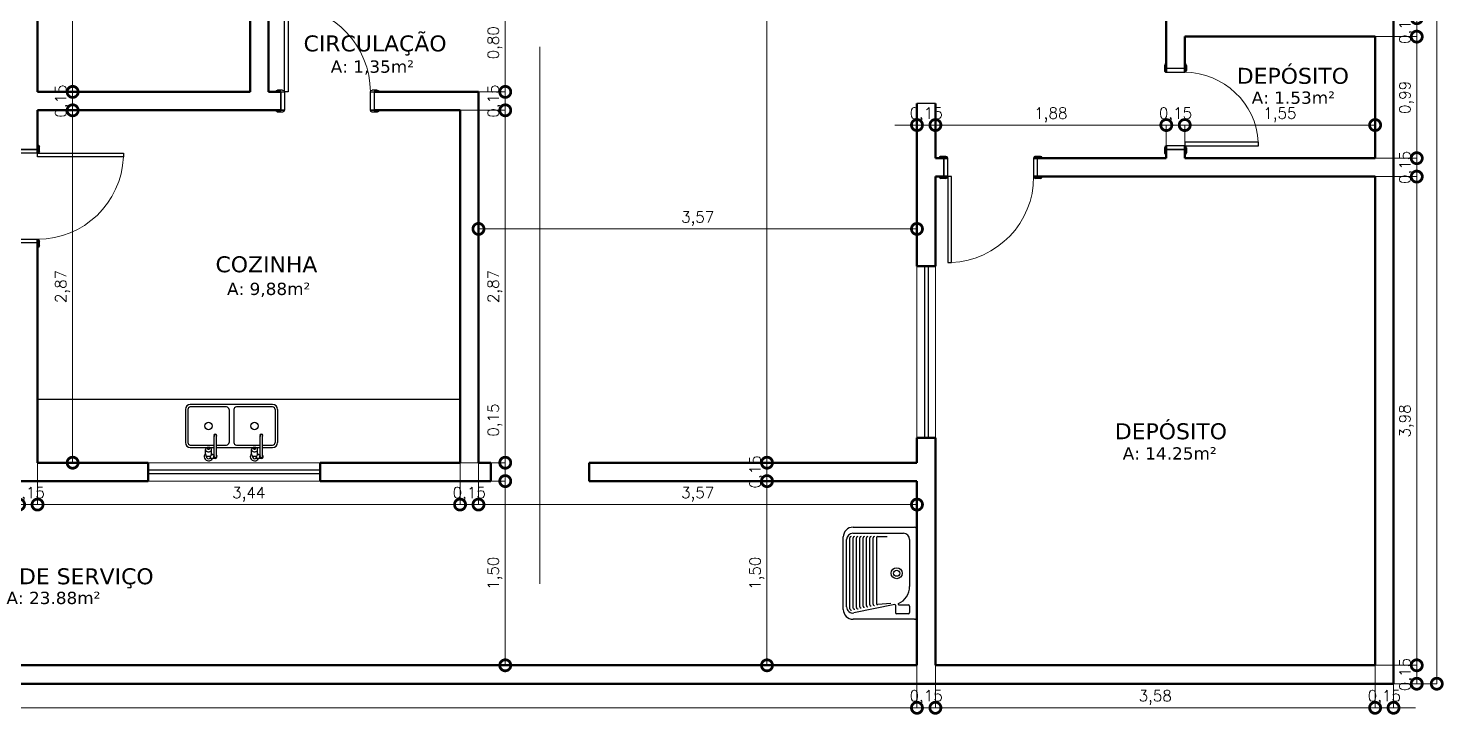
# Model space of a CAD drawing. Header units: millimetres. Extents: x 43 to 162, y -12 to 70.
# Drawn here: x 94.09 to 105.61, y 57.45 to 63.04 of the extents above; entities that cross this region are included whole.
import ezdxf

# ---------------------------------------------------------------- set-up
doc = ezdxf.new("R2010")
doc.units = ezdxf.units.MM
doc.header["$LTSCALE"] = 35
doc.header["$MEASUREMENT"] = 0
doc.header["$PDMODE"] = 35
doc.linetypes.add('HIDDEN2', pattern=[0.1875, 0.125, -0.0625])
for name, color, linetype, lineweight in [('ALVENARIA', 7, 'Continuous', 50), ('cotas', 1, 'Continuous', 9), ('ESQ. FINA', 11, 'Continuous', 15), ('ESQ. GROSSA', 152, 'Continuous', 30), ('PROJEÇÃO', 165, 'HIDDEN2', 18)]:
    doc.layers.add(name, color=color, linetype=linetype, lineweight=lineweight)
doc.layers.add('detalhes', color=41, linetype='Continuous')
doc.layers.add('TEXTO', color=172, linetype='Continuous')
doc.styles.add('COTAS', font='romans.shx')
doc.styles.add('TEXTO ARQ', font='verdana.ttf')
doc.dimstyles.new('1 50', dxfattribs={"dimtxt": 0.09, "dimasz": 0.18, "dimexe": 0.0005, "dimexo": 0.001, "dimgap": 0.0006, "dimtad": 1, "dimzin": 0, "dimtxsty": 'COTAS', "dimblk": 'DOTSMALL', "dimcen": 0.003, "dimdle": 0.0003, "dimclrd": 256, "dimclre": 256, "dimclrt": 256, "dimazin": 0, "dimtfac": 1, "dimtix": 1, "dimtmove": 0, "dimatfit": 3, "dimldrblk": 'DOTSMALL', "dimfxl": 1, "dimtolj": 1, "dimtzin": 0, "dimlwd": -1, "dimlwe": -1, "dimarcsym": 0})

# ---------------------------------------------------------------- blocks, each defined once
blk = doc.blocks.new('_DotSmall')
at = {"color": 0, "const_width": 0.5}
blk.add_lwpolyline([(-0.0625, 0, 1), (0.0625, 0, 1)], format="xyb", close=True, dxfattribs=at)
blk = doc.blocks.new('*D197')
at = {"layer": 'cotas'}
for p, q in [((85.405, 57.848), (85.405, 57.502)), ((101.325, 57.848), (101.325, 57.502)), ((101.325, 57.503), (85.405, 57.503))]:
    blk.add_line(p, q, dxfattribs=at)
at = {"layer": 'Defpoints', "color": 0}
for p in [(85.405, 57.849), (101.325, 57.849), (85.405, 57.503)]:
    blk.add_point(p, dxfattribs=at)
at = {"layer": 'cotas', "xscale": 0.18, "yscale": 0.18, "zscale": 0.18, "rotation": 180}
blk.add_blockref('_DotSmall', (85.405, 57.503), dxfattribs=at)
at = {"layer": 'cotas', "xscale": 0.18, "yscale": 0.18, "zscale": 0.18}
blk.add_blockref('_DotSmall', (101.325, 57.503), dxfattribs=at)
at = {"layer": 'cotas', "insert": (93.365, 57.557), "char_height": 0.09, "attachment_point": 5, "style": 'COTAS'}
blk.add_mtext('\\A1;15,92', dxfattribs=at)
blk = doc.blocks.new('PORTA 70')
at = {"layer": 'ESQ. FINA'}
blk.add_arc((-0.03, 0.15), 0.7, 92.4563, 180, dxfattribs=at)
at = {"layer": 'ESQ. GROSSA'}
for p, q in [((-0.03, 0.85), (-0.06, 0.85)), ((-0.06, 0.85), (-0.06, 0.15)), ((-0.03, 0.15), (-0.03, 0.85)), ((-0.8, 0.15), (-0.8, 0.15)), ((-0.8, 0.15), (-0.8, 0.15)), ((-0.73, 0.15), (-0.8, 0.15)), ((-0.785, 0.165), (-0.745, 0.165)), ((-0.73, 0.15), (-0.76, 0.15)), ((-0.76, 0.15), (-0.76, 0)), ((-0.73, 0.15), (-0.73, 0.15)), ((-0.73, 0), (-0.73, 0.15)), ((-0.06, 0.15), (-0.03, 0.15)), ((0.04, 0.15), (-0.03, 0.15)), ((0, 0.15), (-0.03, 0.15)), ((-0.03, 0.15), (-0.03, 0.15)), ((-0.03, 0.15), (-0.03, 0)), ((-0.015, 0.165), (0.025, 0.165)), ((0, 0), (0, 0.15)), ((0.04, 0.15), (0.04, 0.15)), ((-0.8, 0, 0), (-0.8, 0, 0)), ((-0.8, 0, 0), (-0.8, 0, 0)), ((-0.73, 0, 0), (-0.8, 0, 0)), ((-0.76, 0), (-0.73, 0)), ((-0.73, 0, 0), (-0.73, 0, 0)), ((0.04, 0, 0), (-0.03, 0, 0)), ((-0.03, 0, 0), (-0.03, 0, 0)), ((-0.03, 0), (0, 0)), ((0.04, 0, 0), (0.04, 0, 0)), ((-0.785, -0.015, 0), (-0.745, -0.015, 0)), ((-0.015, -0.015, 0), (0.025, -0.015, 0))]:
    blk.add_line(p, q, dxfattribs=at)
for points in [[(-0.76, 0.15), (-0.76, 0)], [(0, 0.15), (0, 0)]]:
    blk.add_lwpolyline(points, dxfattribs=at)
for centre, start, end in [((-0.785, 0.15), 90, 180), ((-0.745, 0.15), 0, 90), ((-0.015, 0.15), 90, 180), ((0.025, 0.15), 0, 90), ((-0.785, 0, 0), 180, 270), ((-0.745, 0, 0), 270, 0), ((-0.015, 0, 0), 180, 270), ((0.025, 0, 0), 270, 0)]:
    blk.add_arc(centre, 0.015, start, end, dxfattribs=at)
blk = doc.blocks.new('PORTA 60')
at = {"layer": 'ESQ. FINA'}
blk.add_arc((-0.025, -0.005), 0.605, 93.3183, 179.558, dxfattribs=at)
at = {"layer": 'ESQ. GROSSA'}
for p, q in [((-0.06, 0.6), (-0.06, 0)), ((-0.03, 0.6), (-0.06, 0.6)), ((-0.03, 0), (-0.03, 0.6)), ((-0.63, 0), (-0.7, 0)), ((-0.7, 0), (-0.7, 0)), ((-0.7, 0), (-0.7, 0)), ((-0.685, 0.015), (-0.645, 0.015)), ((-0.66, 0), (-0.66, -0.15)), ((-0.63, 0), (-0.66, 0)), ((-0.63, -0.15), (-0.63, 0)), ((-0.63, 0), (-0.63, 0)), ((-0.06, 0), (-0.03, 0)), ((-0.03, 0), (-0.03, -0.15)), ((-0.03, 0), (-0.03, 0)), ((0, 0), (-0.03, 0)), ((0.04, 0), (-0.03, 0)), ((-0.015, 0.015), (0.025, 0.015)), ((0, -0.15), (0, 0)), ((0.04, 0), (0.04, 0)), ((-0.63, -0.15, 0), (-0.7, -0.15, 0)), ((-0.7, -0.15, 0), (-0.7, -0.15, 0)), ((-0.7, -0.15, 0), (-0.7, -0.15, 0)), ((-0.685, -0.165, 0), (-0.645, -0.165, 0)), ((-0.66, -0.15), (-0.63, -0.15)), ((-0.63, -0.15, 0), (-0.63, -0.15, 0)), ((-0.03, -0.15), (0, -0.15)), ((-0.03, -0.15, 0), (-0.03, -0.15, 0)), ((0.04, -0.15, 0), (-0.03, -0.15, 0)), ((-0.015, -0.165, 0), (0.025, -0.165, 0)), ((0.04, -0.15, 0), (0.04, -0.15, 0))]:
    blk.add_line(p, q, dxfattribs=at)
for points in [[(-0.66, 0), (-0.66, -0.15)], [(0, 0), (0, -0.15)]]:
    blk.add_lwpolyline(points, dxfattribs=at)
for centre, start, end in [((-0.685, 0), 90, 180), ((-0.645, 0), 0, 90), ((-0.015, 0), 90, 180), ((0.025, 0), 0, 90), ((-0.685, -0.15, 0), 180, 270), ((-0.645, -0.15, 0), 270, 0), ((-0.015, -0.15, 0), 180, 270), ((0.025, -0.15, 0), 270, 0)]:
    blk.add_arc(centre, 0.015, start, end, dxfattribs=at)
blk = doc.blocks.new('*D186')
at = {"layer": 'cotas'}
for p, q in [((105.394, 63.119), (105.394, 63.299)), ((105.056, 63.119), (105.395, 63.119)), ((105.394, 63.119), (105.394, 62.969)), ((105.056, 62.969), (105.395, 62.969)), ((105.394, 62.969), (105.394, 62.789))]:
    blk.add_line(p, q, dxfattribs=at)
at = {"layer": 'Defpoints', "color": 0}
for p in [(105.055, 63.119), (105.055, 62.969), (105.394, 62.969)]:
    blk.add_point(p, dxfattribs=at)
at = {"layer": 'cotas', "xscale": 0.18, "yscale": 0.18, "zscale": 0.18}
for p, rotation in [((105.394, 63.119), 270), ((105.394, 62.969), 90)]:
    blk.add_blockref('_DotSmall', p, dxfattribs=dict(at, rotation=rotation))
at = {"layer": 'cotas', "insert": (105.311, 63.044), "char_height": 0.09, "attachment_point": 5, "rotation": 90, "style": 'COTAS'}
blk.add_mtext('\\A1;0,15', dxfattribs=at)
blk = doc.blocks.new('*D185')
at = {"layer": 'cotas'}
for p, q in [((105.056, 62.969), (105.395, 62.969)), ((105.394, 62.969), (105.394, 61.979)), ((105.056, 61.979), (105.395, 61.979))]:
    blk.add_line(p, q, dxfattribs=at)
at = {"layer": 'Defpoints', "color": 0}
for p in [(105.055, 62.969), (105.055, 61.979), (105.394, 61.979)]:
    blk.add_point(p, dxfattribs=at)
at = {"layer": 'cotas', "xscale": 0.18, "yscale": 0.18, "zscale": 0.18}
for p, rotation in [((105.394, 62.969), 90), ((105.394, 61.979), 270)]:
    blk.add_blockref('_DotSmall', p, dxfattribs=dict(at, rotation=rotation))
at = {"layer": 'cotas', "insert": (105.311, 62.474), "char_height": 0.09, "attachment_point": 5, "rotation": 90, "style": 'COTAS'}
blk.add_mtext('\\A1;0,99', dxfattribs=at)
blk = doc.blocks.new('*D184')
at = {"layer": 'cotas'}
for p, q in [((105.394, 61.979), (105.394, 62.159)), ((105.056, 61.979), (105.395, 61.979)), ((105.394, 61.979), (105.394, 61.829)), ((105.056, 61.829), (105.395, 61.829)), ((105.394, 61.829), (105.394, 61.649))]:
    blk.add_line(p, q, dxfattribs=at)
at = {"layer": 'Defpoints', "color": 0}
for p in [(105.055, 61.979), (105.055, 61.829), (105.394, 61.829)]:
    blk.add_point(p, dxfattribs=at)
at = {"layer": 'cotas', "xscale": 0.18, "yscale": 0.18, "zscale": 0.18}
for p, rotation in [((105.394, 61.979), 270), ((105.394, 61.829), 90)]:
    blk.add_blockref('_DotSmall', p, dxfattribs=dict(at, rotation=rotation))
at = {"layer": 'cotas', "insert": (105.311, 61.904), "char_height": 0.09, "attachment_point": 5, "rotation": 90, "style": 'COTAS'}
blk.add_mtext('\\A1;0,15', dxfattribs=at)
blk = doc.blocks.new('*D183')
at = {"layer": 'cotas'}
for p, q in [((105.056, 61.829), (105.395, 61.829)), ((105.394, 61.829), (105.394, 57.849)), ((105.056, 57.849), (105.395, 57.849))]:
    blk.add_line(p, q, dxfattribs=at)
at = {"layer": 'Defpoints', "color": 0}
for p in [(105.055, 61.829), (105.055, 57.849), (105.394, 57.849)]:
    blk.add_point(p, dxfattribs=at)
at = {"layer": 'cotas', "xscale": 0.18, "yscale": 0.18, "zscale": 0.18}
for p, rotation in [((105.394, 61.829), 90), ((105.394, 57.849), 270)]:
    blk.add_blockref('_DotSmall', p, dxfattribs=dict(at, rotation=rotation))
at = {"layer": 'cotas', "insert": (105.311, 59.839), "char_height": 0.09, "attachment_point": 5, "rotation": 90, "style": 'COTAS'}
blk.add_mtext('\\A1;3,98', dxfattribs=at)
blk = doc.blocks.new('*D182')
at = {"layer": 'cotas'}
for p, q in [((105.056, 57.849), (105.395, 57.849)), ((105.394, 57.849), (105.394, 57.699)), ((105.056, 57.699), (105.395, 57.699))]:
    blk.add_line(p, q, dxfattribs=at)
at = {"layer": 'Defpoints', "color": 0}
for p in [(105.055, 57.849), (105.055, 57.699), (105.394, 57.699)]:
    blk.add_point(p, dxfattribs=at)
at = {"layer": 'cotas', "xscale": 0.18, "yscale": 0.18, "zscale": 0.18}
for p, rotation in [((105.394, 57.849), 90), ((105.394, 57.699), 270)]:
    blk.add_blockref('_DotSmall', p, dxfattribs=dict(at, rotation=rotation))
at = {"layer": 'cotas', "insert": (105.311, 57.774), "char_height": 0.09, "attachment_point": 5, "rotation": 90, "style": 'COTAS'}
blk.add_mtext('\\A1;0,15', dxfattribs=at)
blk = doc.blocks.new('*D181')
at = {"layer": 'cotas'}
for p, q in [((105.056, 69.599), (105.558, 69.599)), ((105.557, 69.599), (105.557, 57.699)), ((105.056, 57.699), (105.558, 57.699))]:
    blk.add_line(p, q, dxfattribs=at)
at = {"layer": 'Defpoints', "color": 0}
for p in [(105.055, 69.599), (105.055, 57.699), (105.557, 57.699)]:
    blk.add_point(p, dxfattribs=at)
at = {"layer": 'cotas', "xscale": 0.18, "yscale": 0.18, "zscale": 0.18}
for p, rotation in [((105.557, 69.599), 90), ((105.557, 57.699), 270)]:
    blk.add_blockref('_DotSmall', p, dxfattribs=dict(at, rotation=rotation))
at = {"layer": 'cotas', "insert": (105.473, 63.649), "char_height": 0.09, "attachment_point": 5, "rotation": 90, "style": 'COTAS'}
blk.add_mtext('\\A1;11,90', dxfattribs=at)
blk = doc.blocks.new('*D180')
at = {"layer": 'cotas'}
for p, q in [((100.623, 69.449), (100.104, 69.449)), ((100.104, 69.449), (100.104, 59.499)), ((100.623, 59.499), (100.104, 59.499))]:
    blk.add_line(p, q, dxfattribs=at)
at = {"layer": 'Defpoints', "color": 0}
for p in [(100.624, 69.449), (100.104, 59.499), (100.624, 59.499)]:
    blk.add_point(p, dxfattribs=at)
at = {"layer": 'cotas', "xscale": 0.18, "yscale": 0.18, "zscale": 0.18}
for p, rotation in [((100.104, 69.449), 90), ((100.104, 59.499), 270)]:
    blk.add_blockref('_DotSmall', p, dxfattribs=dict(at, rotation=rotation))
at = {"layer": 'cotas', "insert": (100.021, 64.474), "char_height": 0.09, "attachment_point": 5, "rotation": 90, "style": 'COTAS'}
blk.add_mtext('\\A1;9,95', dxfattribs=at)
blk = doc.blocks.new('*D179')
at = {"layer": 'cotas'}
for p, q in [((100.104, 59.499), (100.104, 59.679)), ((100.623, 59.499), (100.104, 59.499)), ((100.104, 59.499), (100.104, 59.349)), ((100.103, 59.349), (100.104, 59.349)), ((100.104, 59.349), (100.104, 59.169))]:
    blk.add_line(p, q, dxfattribs=at)
at = {"layer": 'Defpoints', "color": 0}
for p in [(100.624, 59.499), (100.104, 59.349), (100.104, 59.349)]:
    blk.add_point(p, dxfattribs=at)
at = {"layer": 'cotas', "xscale": 0.18, "yscale": 0.18, "zscale": 0.18}
for p, rotation in [((100.104, 59.499), 270), ((100.104, 59.349), 90)]:
    blk.add_blockref('_DotSmall', p, dxfattribs=dict(at, rotation=rotation))
at = {"layer": 'cotas', "insert": (100.021, 59.424), "char_height": 0.09, "attachment_point": 5, "rotation": 90, "style": 'COTAS'}
blk.add_mtext('\\A1;0,15', dxfattribs=at)
blk = doc.blocks.new('*D178')
at = {"layer": 'cotas'}
for p, q in [((100.103, 59.349), (100.104, 59.349)), ((100.104, 59.349), (100.104, 57.849)), ((100.103, 57.849), (100.104, 57.849))]:
    blk.add_line(p, q, dxfattribs=at)
at = {"layer": 'Defpoints', "color": 0}
for p in [(100.104, 59.349), (100.104, 57.849), (100.104, 57.849)]:
    blk.add_point(p, dxfattribs=at)
at = {"layer": 'cotas', "xscale": 0.18, "yscale": 0.18, "zscale": 0.18}
for p, rotation in [((100.104, 59.349), 90), ((100.104, 57.849), 270)]:
    blk.add_blockref('_DotSmall', p, dxfattribs=dict(at, rotation=rotation))
at = {"layer": 'cotas', "insert": (100.021, 58.599), "char_height": 0.09, "attachment_point": 5, "rotation": 90, "style": 'COTAS'}
blk.add_mtext('\\A1;1,50', dxfattribs=at)
blk = doc.blocks.new('*D173')
at = {"layer": 'cotas'}
for p, q in [((97.973, 59.499), (97.973, 60.013)), ((97.756, 59.499), (97.973, 59.499)), ((97.973, 59.349), (97.973, 59.499)), ((97.756, 59.349), (97.973, 59.349))]:
    blk.add_line(p, q, dxfattribs=at)
at = {"layer": 'Defpoints', "color": 0}
for p in [(97.755, 59.499), (97.755, 59.349), (97.973, 59.349)]:
    blk.add_point(p, dxfattribs=at)
at = {"layer": 'cotas', "xscale": 0.18, "yscale": 0.18, "zscale": 0.18}
for p, rotation in [((97.973, 59.499), 90), ((97.973, 59.349), 270)]:
    blk.add_blockref('_DotSmall', p, dxfattribs=dict(at, rotation=rotation))
at = {"layer": 'cotas', "insert": (97.889, 59.846), "char_height": 0.09, "attachment_point": 5, "rotation": 90, "style": 'COTAS'}
blk.add_mtext('\\A1;0,15', dxfattribs=at)
blk = doc.blocks.new('*D172')
at = {"layer": 'cotas'}
for p, q in [((97.756, 59.349), (97.973, 59.349)), ((97.973, 59.349), (97.973, 57.849)), ((97.756, 57.849), (97.973, 57.849))]:
    blk.add_line(p, q, dxfattribs=at)
at = {"layer": 'Defpoints', "color": 0}
for p in [(97.755, 59.349), (97.755, 57.849), (97.973, 57.849)]:
    blk.add_point(p, dxfattribs=at)
at = {"layer": 'cotas', "xscale": 0.18, "yscale": 0.18, "zscale": 0.18}
for p, rotation in [((97.973, 59.349), 90), ((97.973, 57.849), 270)]:
    blk.add_blockref('_DotSmall', p, dxfattribs=dict(at, rotation=rotation))
at = {"layer": 'cotas', "insert": (97.889, 58.599), "char_height": 0.09, "attachment_point": 5, "rotation": 90, "style": 'COTAS'}
blk.add_mtext('\\A1;1,50', dxfattribs=at)
blk = doc.blocks.new('*D171')
at = {"layer": 'cotas'}
for p, q in [((94.674, 68.149), (94.451, 68.149)), ((94.451, 68.149), (94.451, 62.519)), ((94.674, 62.519), (94.451, 62.519))]:
    blk.add_line(p, q, dxfattribs=at)
at = {"layer": 'Defpoints', "color": 0}
for p in [(94.675, 68.149), (94.451, 62.519), (94.675, 62.519)]:
    blk.add_point(p, dxfattribs=at)
at = {"layer": 'cotas', "xscale": 0.18, "yscale": 0.18, "zscale": 0.18}
for p, rotation in [((94.451, 68.149), 90), ((94.451, 62.519), 270)]:
    blk.add_blockref('_DotSmall', p, dxfattribs=dict(at, rotation=rotation))
at = {"layer": 'cotas', "insert": (94.368, 65.334), "char_height": 0.09, "attachment_point": 5, "rotation": 90, "style": 'COTAS'}
blk.add_mtext('\\A1;5,63', dxfattribs=at)
blk = doc.blocks.new('*D170')
at = {"layer": 'cotas'}
for p, q in [((94.451, 62.519), (94.451, 62.699)), ((94.674, 62.519), (94.451, 62.519)), ((94.451, 62.519), (94.451, 62.369)), ((94.45, 62.369), (94.451, 62.369)), ((94.451, 62.369), (94.451, 62.189))]:
    blk.add_line(p, q, dxfattribs=at)
at = {"layer": 'Defpoints', "color": 0}
for p in [(94.675, 62.519), (94.451, 62.369), (94.451, 62.369)]:
    blk.add_point(p, dxfattribs=at)
at = {"layer": 'cotas', "xscale": 0.18, "yscale": 0.18, "zscale": 0.18}
for p, rotation in [((94.451, 62.519), 270), ((94.451, 62.369), 90)]:
    blk.add_blockref('_DotSmall', p, dxfattribs=dict(at, rotation=rotation))
at = {"layer": 'cotas', "insert": (94.368, 62.444), "char_height": 0.09, "attachment_point": 5, "rotation": 90, "style": 'COTAS'}
blk.add_mtext('\\A1;0,15', dxfattribs=at)
blk = doc.blocks.new('*D169')
at = {"layer": 'cotas'}
for p, q in [((94.45, 62.369), (94.451, 62.369)), ((94.451, 62.369), (94.451, 59.499)), ((94.614, 59.499), (94.451, 59.499))]:
    blk.add_line(p, q, dxfattribs=at)
at = {"layer": 'Defpoints', "color": 0}
for p in [(94.451, 62.369), (94.451, 59.499), (94.615, 59.499)]:
    blk.add_point(p, dxfattribs=at)
at = {"layer": 'cotas', "xscale": 0.18, "yscale": 0.18, "zscale": 0.18}
for p, rotation in [((94.451, 62.369), 90), ((94.451, 59.499), 270)]:
    blk.add_blockref('_DotSmall', p, dxfattribs=dict(at, rotation=rotation))
at = {"layer": 'cotas', "insert": (94.368, 60.934), "char_height": 0.09, "attachment_point": 5, "rotation": 90, "style": 'COTAS'}
blk.add_mtext('\\A1;2,87', dxfattribs=at)
blk = doc.blocks.new('*D158')
at = {"layer": 'cotas'}
for p, q in [((105.055, 57.848), (105.055, 57.502)), ((105.205, 57.698), (105.205, 57.502)), ((105.055, 57.503), (104.875, 57.503)), ((105.205, 57.503), (105.055, 57.503)), ((105.205, 57.503), (105.385, 57.503))]:
    blk.add_line(p, q, dxfattribs=at)
at = {"layer": 'Defpoints', "color": 0}
for p in [(105.055, 57.849), (105.205, 57.699), (105.055, 57.503)]:
    blk.add_point(p, dxfattribs=at)
at = {"layer": 'cotas', "xscale": 0.18, "yscale": 0.18, "zscale": 0.18}
blk.add_blockref('_DotSmall', (105.055, 57.503), dxfattribs=at)
at = {"layer": 'cotas', "xscale": 0.18, "yscale": 0.18, "zscale": 0.18, "rotation": 180}
blk.add_blockref('_DotSmall', (105.205, 57.503), dxfattribs=at)
at = {"layer": 'cotas', "insert": (105.13, 57.587), "char_height": 0.09, "attachment_point": 5, "style": 'COTAS'}
blk.add_mtext('\\A1;0,15', dxfattribs=at)
blk = doc.blocks.new('*D157')
at = {"layer": 'cotas'}
for p, q in [((101.475, 57.848), (101.475, 57.502)), ((105.055, 57.503), (101.475, 57.503))]:
    blk.add_line(p, q, dxfattribs=at)
at = {"layer": 'Defpoints', "color": 0}
for p in [(101.475, 57.849), (105.055, 57.849), (101.475, 57.503)]:
    blk.add_point(p, dxfattribs=at)
at = {"layer": 'cotas', "xscale": 0.18, "yscale": 0.18, "zscale": 0.18, "rotation": 180}
blk.add_blockref('_DotSmall', (101.475, 57.503), dxfattribs=at)
at = {"layer": 'cotas', "xscale": 0.18, "yscale": 0.18, "zscale": 0.18}
blk.add_blockref('_DotSmall', (105.055, 57.503), dxfattribs=at)
at = {"layer": 'cotas', "insert": (103.265, 57.587), "char_height": 0.09, "attachment_point": 5, "style": 'COTAS'}
blk.add_mtext('\\A1;3,58', dxfattribs=at)
blk = doc.blocks.new('*D156')
at = {"layer": 'cotas'}
for p, q in [((101.325, 57.848), (101.325, 57.502)), ((101.325, 57.503), (101.145, 57.503)), ((101.475, 57.503), (101.325, 57.503)), ((101.475, 57.503), (101.655, 57.503))]:
    blk.add_line(p, q, dxfattribs=at)
at = {"layer": 'Defpoints', "color": 0}
for p in [(101.325, 57.849), (101.475, 57.849), (101.325, 57.503)]:
    blk.add_point(p, dxfattribs=at)
at = {"layer": 'cotas', "xscale": 0.18, "yscale": 0.18, "zscale": 0.18}
blk.add_blockref('_DotSmall', (101.325, 57.503), dxfattribs=at)
at = {"layer": 'cotas', "xscale": 0.18, "yscale": 0.18, "zscale": 0.18, "rotation": 180}
blk.add_blockref('_DotSmall', (101.475, 57.503), dxfattribs=at)
at = {"layer": 'cotas', "insert": (101.4, 57.587), "char_height": 0.09, "attachment_point": 5, "style": 'COTAS'}
blk.add_mtext('\\A1;0,15', dxfattribs=at)
blk = doc.blocks.new('*D155')
at = {"layer": 'cotas'}
for p, q in [((97.755, 59.498), (97.755, 59.158)), ((101.325, 59.348), (101.325, 59.158)), ((101.325, 59.158), (97.755, 59.158))]:
    blk.add_line(p, q, dxfattribs=at)
at = {"layer": 'Defpoints', "color": 0}
for p in [(97.755, 59.499), (101.325, 59.349), (97.755, 59.158)]:
    blk.add_point(p, dxfattribs=at)
at = {"layer": 'cotas', "xscale": 0.18, "yscale": 0.18, "zscale": 0.18, "rotation": 180}
blk.add_blockref('_DotSmall', (97.755, 59.158), dxfattribs=at)
at = {"layer": 'cotas', "xscale": 0.18, "yscale": 0.18, "zscale": 0.18}
blk.add_blockref('_DotSmall', (101.325, 59.158), dxfattribs=at)
at = {"layer": 'cotas', "insert": (99.54, 59.242), "char_height": 0.09, "attachment_point": 5, "style": 'COTAS'}
blk.add_mtext('\\A1;3,57', dxfattribs=at)
blk = doc.blocks.new('*D154')
at = {"layer": 'cotas'}
for p, q in [((97.605, 59.498), (97.605, 59.158)), ((97.605, 59.158), (97.425, 59.158)), ((97.755, 59.158), (97.605, 59.158)), ((97.755, 59.158), (97.935, 59.158))]:
    blk.add_line(p, q, dxfattribs=at)
at = {"layer": 'Defpoints', "color": 0}
for p in [(97.605, 59.499), (97.755, 59.499), (97.605, 59.158)]:
    blk.add_point(p, dxfattribs=at)
at = {"layer": 'cotas', "xscale": 0.18, "yscale": 0.18, "zscale": 0.18}
blk.add_blockref('_DotSmall', (97.605, 59.158), dxfattribs=at)
at = {"layer": 'cotas', "xscale": 0.18, "yscale": 0.18, "zscale": 0.18, "rotation": 180}
blk.add_blockref('_DotSmall', (97.755, 59.158), dxfattribs=at)
at = {"layer": 'cotas', "insert": (97.68, 59.242), "char_height": 0.09, "attachment_point": 5, "style": 'COTAS'}
blk.add_mtext('\\A1;0,15', dxfattribs=at)
blk = doc.blocks.new('*D153')
at = {"layer": 'cotas'}
for p in [(94.165, 59.498), (97.605, 59.158)]:
    blk.add_line(p, (94.165, 59.158), dxfattribs=at)
at = {"layer": 'Defpoints', "color": 0}
for p in [(94.165, 59.499), (97.605, 59.499), (94.165, 59.158)]:
    blk.add_point(p, dxfattribs=at)
at = {"layer": 'cotas', "xscale": 0.18, "yscale": 0.18, "zscale": 0.18, "rotation": 180}
blk.add_blockref('_DotSmall', (94.165, 59.158), dxfattribs=at)
at = {"layer": 'cotas', "xscale": 0.18, "yscale": 0.18, "zscale": 0.18}
blk.add_blockref('_DotSmall', (97.605, 59.158), dxfattribs=at)
at = {"layer": 'cotas', "insert": (95.885, 59.242), "char_height": 0.09, "attachment_point": 5, "style": 'COTAS'}
blk.add_mtext('\\A1;3,44', dxfattribs=at)
blk = doc.blocks.new('*D152')
at = {"layer": 'cotas'}
for p, q in [((94.015, 59.498), (94.015, 59.158)), ((94.015, 59.158), (93.835, 59.158)), ((94.165, 59.158), (94.015, 59.158)), ((94.165, 59.158), (94.345, 59.158))]:
    blk.add_line(p, q, dxfattribs=at)
at = {"layer": 'Defpoints', "color": 0}
for p in [(94.015, 59.499), (94.165, 59.499), (94.015, 59.158)]:
    blk.add_point(p, dxfattribs=at)
at = {"layer": 'cotas', "xscale": 0.18, "yscale": 0.18, "zscale": 0.18}
blk.add_blockref('_DotSmall', (94.015, 59.158), dxfattribs=at)
at = {"layer": 'cotas', "xscale": 0.18, "yscale": 0.18, "zscale": 0.18, "rotation": 180}
blk.add_blockref('_DotSmall', (94.165, 59.158), dxfattribs=at)
at = {"layer": 'cotas', "insert": (94.09, 59.242), "char_height": 0.09, "attachment_point": 5, "style": 'COTAS'}
blk.add_mtext('\\A1;0,15', dxfattribs=at)
blk = doc.blocks.new('*D146')
at = {"layer": 'cotas'}
for p, q in [((103.505, 61.98), (103.505, 62.249)), ((105.055, 62.249), (103.505, 62.249)), ((105.055, 61.98), (105.055, 62.249))]:
    blk.add_line(p, q, dxfattribs=at)
at = {"layer": 'Defpoints', "color": 0}
for p in [(103.505, 62.249), (103.505, 61.979), (105.055, 61.979)]:
    blk.add_point(p, dxfattribs=at)
at = {"layer": 'cotas', "xscale": 0.18, "yscale": 0.18, "zscale": 0.18, "rotation": 180}
blk.add_blockref('_DotSmall', (103.505, 62.249), dxfattribs=at)
at = {"layer": 'cotas', "xscale": 0.18, "yscale": 0.18, "zscale": 0.18}
blk.add_blockref('_DotSmall', (105.055, 62.249), dxfattribs=at)
at = {"layer": 'cotas', "insert": (104.28, 62.332), "char_height": 0.09, "attachment_point": 5, "style": 'COTAS'}
blk.add_mtext('\\A1;1,55', dxfattribs=at)
blk = doc.blocks.new('*D145')
at = {"layer": 'cotas'}
for p, q in [((103.355, 62.249), (103.175, 62.249)), ((103.355, 61.98), (103.355, 62.249)), ((103.505, 62.249), (103.355, 62.249)), ((103.505, 62.249), (103.685, 62.249))]:
    blk.add_line(p, q, dxfattribs=at)
at = {"layer": 'Defpoints', "color": 0}
for p in [(103.355, 62.249), (103.355, 61.979), (103.505, 61.979)]:
    blk.add_point(p, dxfattribs=at)
at = {"layer": 'cotas', "xscale": 0.18, "yscale": 0.18, "zscale": 0.18}
blk.add_blockref('_DotSmall', (103.355, 62.249), dxfattribs=at)
at = {"layer": 'cotas', "xscale": 0.18, "yscale": 0.18, "zscale": 0.18, "rotation": 180}
blk.add_blockref('_DotSmall', (103.505, 62.249), dxfattribs=at)
at = {"layer": 'cotas', "insert": (103.43, 62.332), "char_height": 0.09, "attachment_point": 5, "style": 'COTAS'}
blk.add_mtext('\\A1;0,15', dxfattribs=at)
blk = doc.blocks.new('*D144')
at = {"layer": 'cotas'}
for p in [(101.475, 62.203), (103.355, 62.249)]:
    blk.add_line(p, (101.475, 62.249), dxfattribs=at)
at = {"layer": 'Defpoints', "color": 0}
for p in [(101.475, 62.249), (101.475, 62.202), (103.355, 61.979)]:
    blk.add_point(p, dxfattribs=at)
at = {"layer": 'cotas', "xscale": 0.18, "yscale": 0.18, "zscale": 0.18, "rotation": 180}
blk.add_blockref('_DotSmall', (101.475, 62.249), dxfattribs=at)
at = {"layer": 'cotas', "xscale": 0.18, "yscale": 0.18, "zscale": 0.18}
blk.add_blockref('_DotSmall', (103.355, 62.249), dxfattribs=at)
at = {"layer": 'cotas', "insert": (102.415, 62.332), "char_height": 0.09, "attachment_point": 5, "style": 'COTAS'}
blk.add_mtext('\\A1;1,88', dxfattribs=at)
blk = doc.blocks.new('*D143')
at = {"layer": 'cotas'}
for p, q in [((101.325, 62.249), (101.145, 62.249)), ((101.325, 62.203), (101.325, 62.249)), ((101.475, 62.249), (101.325, 62.249)), ((101.475, 62.249), (101.655, 62.249))]:
    blk.add_line(p, q, dxfattribs=at)
at = {"layer": 'Defpoints', "color": 0}
for p in [(101.325, 62.249), (101.325, 62.202), (101.475, 62.202)]:
    blk.add_point(p, dxfattribs=at)
at = {"layer": 'cotas', "xscale": 0.18, "yscale": 0.18, "zscale": 0.18}
blk.add_blockref('_DotSmall', (101.325, 62.249), dxfattribs=at)
at = {"layer": 'cotas', "xscale": 0.18, "yscale": 0.18, "zscale": 0.18, "rotation": 180}
blk.add_blockref('_DotSmall', (101.475, 62.249), dxfattribs=at)
at = {"layer": 'cotas', "insert": (101.4, 62.332), "char_height": 0.09, "attachment_point": 5, "style": 'COTAS'}
blk.add_mtext('\\A1;0,15', dxfattribs=at)
blk = doc.blocks.new('*D133')
at = {"layer": 'cotas'}
for p, q in [((97.606, 63.319), (97.973, 63.319)), ((97.973, 63.319), (97.973, 62.519)), ((97.756, 62.519), (97.973, 62.519))]:
    blk.add_line(p, q, dxfattribs=at)
at = {"layer": 'Defpoints', "color": 0}
for p in [(97.605, 63.319), (97.755, 62.519), (97.973, 62.519)]:
    blk.add_point(p, dxfattribs=at)
at = {"layer": 'cotas', "xscale": 0.18, "yscale": 0.18, "zscale": 0.18}
for p, rotation in [((97.973, 63.319), 90), ((97.973, 62.519), 270)]:
    blk.add_blockref('_DotSmall', p, dxfattribs=dict(at, rotation=rotation))
at = {"layer": 'cotas', "insert": (97.889, 62.919), "char_height": 0.09, "attachment_point": 5, "rotation": 90, "style": 'COTAS'}
blk.add_mtext('\\A1;0,80', dxfattribs=at)
blk = doc.blocks.new('*D132')
at = {"layer": 'cotas'}
for p, q in [((97.973, 62.519), (97.973, 62.699)), ((97.756, 62.519), (97.973, 62.519)), ((97.973, 62.519), (97.973, 62.369)), ((97.606, 62.369), (97.973, 62.369)), ((97.973, 62.369), (97.973, 62.189))]:
    blk.add_line(p, q, dxfattribs=at)
at = {"layer": 'Defpoints', "color": 0}
for p in [(97.755, 62.519), (97.605, 62.369), (97.973, 62.369)]:
    blk.add_point(p, dxfattribs=at)
at = {"layer": 'cotas', "xscale": 0.18, "yscale": 0.18, "zscale": 0.18}
for p, rotation in [((97.973, 62.519), 270), ((97.973, 62.369), 90)]:
    blk.add_blockref('_DotSmall', p, dxfattribs=dict(at, rotation=rotation))
at = {"layer": 'cotas', "insert": (97.889, 62.444), "char_height": 0.09, "attachment_point": 5, "rotation": 90, "style": 'COTAS'}
blk.add_mtext('\\A1;0,15', dxfattribs=at)
blk = doc.blocks.new('*D131')
at = {"layer": 'cotas'}
for p, q in [((97.606, 62.369), (97.973, 62.369)), ((97.973, 62.369), (97.973, 59.499)), ((97.606, 59.499), (97.973, 59.499))]:
    blk.add_line(p, q, dxfattribs=at)
at = {"layer": 'Defpoints', "color": 0}
for p in [(97.605, 62.369), (97.605, 59.499), (97.973, 59.499)]:
    blk.add_point(p, dxfattribs=at)
at = {"layer": 'cotas', "xscale": 0.18, "yscale": 0.18, "zscale": 0.18}
for p, rotation in [((97.973, 62.369), 90), ((97.973, 59.499), 270)]:
    blk.add_blockref('_DotSmall', p, dxfattribs=dict(at, rotation=rotation))
at = {"layer": 'cotas', "insert": (97.889, 60.934), "char_height": 0.09, "attachment_point": 5, "rotation": 90, "style": 'COTAS'}
blk.add_mtext('\\A1;2,87', dxfattribs=at)
blk = doc.blocks.new('*D129')
at = {"layer": 'cotas'}
for p, q in [((97.755, 61.224), (97.755, 61.403)), ((97.755, 61.403), (101.325, 61.403)), ((101.325, 61.224), (101.325, 61.403))]:
    blk.add_line(p, q, dxfattribs=at)
at = {"layer": 'Defpoints', "color": 0}
for p in [(101.325, 61.403), (97.755, 61.223), (101.325, 61.223)]:
    blk.add_point(p, dxfattribs=at)
at = {"layer": 'cotas', "xscale": 0.18, "yscale": 0.18, "zscale": 0.18, "rotation": 180}
blk.add_blockref('_DotSmall', (97.755, 61.403), dxfattribs=at)
at = {"layer": 'cotas', "xscale": 0.18, "yscale": 0.18, "zscale": 0.18}
blk.add_blockref('_DotSmall', (101.325, 61.403), dxfattribs=at)
at = {"layer": 'cotas', "insert": (99.54, 61.486), "char_height": 0.09, "attachment_point": 5, "style": 'COTAS'}
blk.add_mtext('\\A1;3,57', dxfattribs=at)

msp = doc.modelspace()

# ---------------------------------------------------------------- linework, layer by layer
msp.add_line((101.475, 62.424), (101.325, 62.424))
at = {"layer": 'ALVENARIA'}
for p, q in [((105.205, 69.599), (105.205, 57.699)), ((94.165, 67.349), (94.165, 62.519)), ((95.895, 63.469), (95.895, 62.519)), ((96.045, 63.319), (96.045, 62.519)), ((103.355, 63.25), (103.355, 62.679)), ((103.505, 62.969), (103.505, 62.679)), ((103.505, 62.969), (105.055, 62.969)), ((105.055, 62.969), (105.055, 61.979)), ((94.165, 62.519), (95.895, 62.519)), ((96.045, 62.519), (96.145, 62.519)), ((96.905, 62.519), (97.755, 62.519)), ((97.755, 62.519), (97.755, 59.499)), ((94.165, 62.369), (94.165, 62.019)), ((94.165, 62.369), (96.145, 62.369)), ((96.905, 62.369), (97.605, 62.369)), ((97.605, 62.369), (97.605, 59.499)), ((101.325, 62.424), (101.325, 61.101)), ((101.475, 62.424), (101.475, 61.979)), ((103.355, 62.079), (103.355, 61.979)), ((103.505, 62.079), (103.505, 61.979)), ((101.475, 61.979), (101.575, 61.979)), ((102.275, 61.979), (103.355, 61.979)), ((103.505, 61.979), (105.055, 61.979)), ((101.475, 61.829), (101.475, 61.101)), ((101.475, 61.829), (101.575, 61.829)), ((102.275, 61.829), (105.055, 61.829)), ((105.055, 61.829), (105.055, 57.849)), ((94.165, 61.319), (94.165, 59.499)), ((101.325, 61.101), (101.475, 61.101)), ((101.325, 61.101), (101.475, 61.101)), ((101.325, 59.701), (101.325, 59.499)), ((101.325, 59.701), (101.475, 59.701)), ((101.325, 59.701), (101.475, 59.701)), ((101.475, 59.701), (101.475, 57.849)), ((94.165, 59.499), (95.065, 59.499)), ((95.065, 59.499), (95.065, 59.349)), ((96.465, 59.499), (97.605, 59.499)), ((96.465, 59.499), (96.465, 59.349)), ((97.755, 59.499), (97.855, 59.499)), ((97.855, 59.499), (97.855, 59.349)), ((98.655, 59.499), (101.325, 59.499)), ((98.655, 59.499), (98.655, 59.349)), ((92.775, 59.349), (95.065, 59.349)), ((96.465, 59.349), (97.855, 59.349)), ((98.655, 59.349), (101.325, 59.349)), ((101.325, 59.349), (101.325, 57.849)), ((76.155, 57.849), (101.325, 57.849)), ((101.475, 57.849), (105.055, 57.849)), ((76.005, 57.699), (105.205, 57.699))]:
    msp.add_line(p, q, dxfattribs=at)
at = {"layer": 'detalhes'}
for p, q in [((97.605, 60.013), (94.165, 60.013)), ((95.369, 59.933), (95.369, 59.663)), ((95.389, 59.933), (95.389, 59.663)), ((96.079, 59.973), (95.409, 59.973)), ((95.704, 59.953), (95.409, 59.953)), ((95.724, 59.933), (95.724, 59.663)), ((95.764, 59.933), (95.764, 59.663)), ((96.079, 59.953), (95.784, 59.953)), ((96.099, 59.933), (96.099, 59.663)), ((96.119, 59.933), (96.119, 59.663)), ((95.602, 59.549), (95.602, 59.719)), ((95.622, 59.549), (95.622, 59.719)), ((95.977, 59.549), (95.977, 59.719)), ((95.997, 59.549), (95.997, 59.719)), ((95.409, 59.643), (95.602, 59.643)), ((95.409, 59.623), (95.55, 59.623)), ((95.532, 59.568), (95.532, 59.606)), ((95.564, 59.623), (95.602, 59.623)), ((95.582, 59.568), (95.582, 59.606)), ((95.622, 59.643), (95.704, 59.643)), ((95.622, 59.623), (95.925, 59.623)), ((95.784, 59.643), (95.977, 59.643)), ((95.907, 59.568), (95.907, 59.606)), ((95.939, 59.623), (95.977, 59.623)), ((95.957, 59.568), (95.957, 59.606)), ((95.997, 59.643), (96.079, 59.643)), ((95.997, 59.623), (96.079, 59.623)), ((95.539, 59.549), (95.539, 59.556)), ((95.612, 59.534), (95.568, 59.534)), ((95.574, 59.549), (95.574, 59.556)), ((95.602, 59.564), (95.581, 59.564)), ((95.914, 59.549), (95.914, 59.556)), ((95.987, 59.534), (95.943, 59.534)), ((95.949, 59.549), (95.949, 59.556)), ((95.977, 59.564), (95.956, 59.564)), ((100.725, 58.304), (100.725, 58.894)), ((100.779, 58.309), (100.779, 58.887)), ((100.802, 58.924), (101.215, 58.924)), ((100.805, 58.974), (101.305, 58.974)), ((100.806, 58.315), (100.806, 58.887)), ((100.833, 58.32), (100.833, 58.887)), ((100.86, 58.326), (100.86, 58.887)), ((100.887, 58.331), (100.887, 58.887)), ((100.914, 58.336), (100.914, 58.887)), ((100.941, 58.342), (100.941, 58.887)), ((100.968, 58.347), (100.968, 58.887)), ((100.995, 58.887), (100.995, 58.353)), ((101.005, 58.897), (101.081, 58.897)), ((101.325, 58.954), (101.325, 58.244)), ((100.752, 58.325), (100.752, 58.874)), ((101.265, 58.874), (101.265, 58.49)), ((101.144, 58.343), (100.812, 58.276)), ((101.112, 58.353), (101.007, 58.343)), ((101.151, 58.338), (101.151, 58.279)), ((101.176, 58.342), (101.255, 58.342)), ((101.265, 58.332), (101.265, 58.279)), ((101.305, 58.224), (100.805, 58.224)), ((101.255, 58.269), (101.161, 58.269))]:
    msp.add_line(p, q, dxfattribs=at)
for points in [[(95.582, 59.606, 0.133256), (95.58, 59.612, 0.106756), (95.575, 59.618, 0.082828), (95.567, 59.622, 0.071352), (95.557, 59.624, 0.071352), (95.547, 59.622, 0.082828), (95.539, 59.618, 0.106756), (95.534, 59.612, 0.133256), (95.532, 59.606, 0.133256), (95.534, 59.599, 0.106756), (95.539, 59.593, 0.082828), (95.547, 59.59, 0.071352), (95.557, 59.588, 0.071352), (95.567, 59.59, 0.082828), (95.575, 59.593, 0.106756), (95.58, 59.599, 0.133256)], [(95.549, 59.613, 0.133256), (95.55, 59.611, 0.106756), (95.552, 59.61, 0.082828), (95.554, 59.608, 0.071352), (95.557, 59.608, 0.071352), (95.56, 59.608, 0.082828), (95.562, 59.61, 0.106756), (95.564, 59.611, 0.133256), (95.564, 59.613, 0.133256), (95.564, 59.615, 0.106756), (95.562, 59.617, 0.082828), (95.56, 59.618, 0.071352), (95.557, 59.619, 0.071352), (95.554, 59.618, 0.082828), (95.552, 59.617, 0.106756), (95.55, 59.615, 0.133256)], [(95.957, 59.606, 0.133256), (95.955, 59.612, 0.106756), (95.95, 59.618, 0.082828), (95.942, 59.622, 0.071352), (95.932, 59.624, 0.071352), (95.922, 59.622, 0.082828), (95.914, 59.618, 0.106756), (95.909, 59.612, 0.133256), (95.907, 59.606, 0.133256), (95.909, 59.599, 0.106756), (95.914, 59.593, 0.082828), (95.922, 59.59, 0.071352), (95.932, 59.588, 0.071352), (95.942, 59.59, 0.082828), (95.95, 59.593, 0.106756), (95.955, 59.599, 0.133256)], [(95.924, 59.613, 0.133256), (95.925, 59.611, 0.106756), (95.927, 59.61, 0.082828), (95.929, 59.608, 0.071352), (95.932, 59.608, 0.071352), (95.935, 59.608, 0.082828), (95.937, 59.61, 0.106756), (95.939, 59.611, 0.133256), (95.939, 59.613, 0.133256), (95.939, 59.615, 0.106756), (95.937, 59.617, 0.082828), (95.935, 59.618, 0.071352), (95.932, 59.619, 0.071352), (95.929, 59.618, 0.082828), (95.927, 59.617, 0.106756), (95.925, 59.615, 0.133256)]]:
    msp.add_lwpolyline(points, format="xyb", close=True, dxfattribs=at)
for points in [[(95.532, 59.568, 0.133256), (95.534, 59.562, 0.106756), (95.539, 59.556, 0.082828), (95.547, 59.552, 0.071352), (95.557, 59.551, 0.071352), (95.567, 59.552, 0.082828), (95.575, 59.556, 0.106756), (95.58, 59.562, 0.133256), (95.582, 59.568, 0.133256)], [(95.907, 59.568, 0.133256), (95.909, 59.562, 0.106756), (95.914, 59.556, 0.082828), (95.922, 59.552, 0.071352), (95.932, 59.551, 0.071352), (95.942, 59.552, 0.082828), (95.95, 59.556, 0.106756), (95.955, 59.562, 0.133256), (95.957, 59.568, 0.133256)]]:
    msp.add_lwpolyline(points, format="xyb", dxfattribs=at)
for centre, radius in [((95.557, 59.798), 0.03), ((95.932, 59.798), 0.03), ((101.16, 58.599), 0.045), ((101.16, 58.599), 0.025)]:
    msp.add_circle(centre, radius, dxfattribs=at)
for centre, radius, start, end in [((95.409, 59.933), 0.04, 90, 180), ((95.409, 59.933), 0.02, 90, 180), ((95.704, 59.933), 0.02, 0, 90), ((95.784, 59.933), 0.02, 90, 180), ((96.079, 59.933), 0.04, 0, 90), ((96.079, 59.933), 0.02, 0, 90), ((95.612, 59.719), 0.0125, 323.1301, 216.8699), ((95.612, 59.719), 0.01, 0.0001, 180.0001), ((95.987, 59.719), 0.0125, 323.1301, 216.8699), ((95.987, 59.719), 0.01, 0.0001, 180.0001), ((95.409, 59.663), 0.04, 180, 270), ((95.409, 59.663), 0.02, 180, 270), ((95.704, 59.663), 0.02, 270, 0), ((95.784, 59.663), 0.02, 180, 270), ((96.079, 59.663), 0.04, 270, 0), ((96.079, 59.663), 0.02, 270, 0), ((95.557, 59.549), 0.035, 135.5847, 334.6231), ((95.557, 59.549), 0.0175, 180, 294.62), ((95.568, 59.524), 0.01, 90, 114.62), ((95.557, 59.549), 0.0175, 301.0027, 0), ((95.557, 59.549), 0.035, 25.3769, 44.4153), ((95.612, 59.549), 0.015, 131.8103, 48.1897), ((95.612, 59.549), 0.01, 180.0002, 0.0002), ((95.932, 59.549), 0.035, 135.5847, 334.6231), ((95.932, 59.549), 0.0175, 180, 294.62), ((95.943, 59.524), 0.01, 90, 114.62), ((95.932, 59.549), 0.0175, 301.0027, 0), ((95.932, 59.549), 0.035, 25.3769, 44.4153), ((95.987, 59.549), 0.015, 131.8103, 48.1897), ((95.987, 59.549), 0.01, 180.0002, 0.0002), ((100.805, 58.894), 0.08, 90, 180), ((100.802, 58.874), 0.05, 90, 180), ((100.789, 58.887), 0.01, 90, 180), ((100.816, 58.887), 0.01, 90, 180), ((100.843, 58.887), 0.01, 90, 180), ((100.87, 58.887), 0.01, 90, 180), ((100.897, 58.887), 0.01, 90, 180), ((100.924, 58.887), 0.01, 90, 180), ((100.951, 58.887), 0.01, 90, 180), ((100.978, 58.887), 0.01, 90, 180), ((101.005, 58.887), 0.01, 90, 180), ((101.215, 58.874), 0.05, 0, 90), ((101.305, 58.954), 0.02, 0, 90), ((101.115, 58.49), 0.15, 293.1374, 0), ((100.802, 58.325), 0.05, 180, 281.7453), ((100.789, 58.309), 0.01, 180, 281.3302), ((100.816, 58.315), 0.01, 180, 281.3302), ((100.843, 58.32), 0.01, 180, 281.3302), ((100.87, 58.326), 0.01, 180, 281.3302), ((100.897, 58.331), 0.01, 180, 281.3302), ((100.924, 58.336), 0.01, 180, 281.3302), ((100.951, 58.342), 0.01, 180, 281.3302), ((100.978, 58.347), 0.01, 180, 281.3302), ((101.005, 58.353), 0.01, 180, 281.3302), ((101.146, 58.338), 0.005, 0, 101.6226), ((101.176, 58.347), 0.005, 113.1374, 270), ((101.255, 58.332), 0.01, 0, 90), ((100.805, 58.304), 0.08, 180, 270), ((101.161, 58.279), 0.01, 180, 270), ((101.255, 58.279), 0.01, 270, 0), ((101.305, 58.244), 0.02, 270, 0)]:
    msp.add_arc(centre, radius, start, end, dxfattribs=at)
at = {"layer": 'ESQ. FINA'}
for p, q in [((101.325, 61.101), (101.325, 59.701)), ((101.475, 61.101), (101.475, 59.701)), ((96.465, 59.499), (95.065, 59.499)), ((96.465, 59.349), (95.065, 59.349))]:
    msp.add_line(p, q, dxfattribs=at)
at = {"layer": 'ESQ. GROSSA'}
for p, q in [((101.385, 61.101), (101.385, 59.701)), ((101.415, 61.101), (101.415, 59.701)), ((96.465, 59.439), (95.065, 59.439)), ((96.465, 59.409), (95.065, 59.409))]:
    msp.add_line(p, q, dxfattribs=at)
at = {"layer": 'PROJEÇÃO'}
msp.add_line((98.255, 69.449), (98.255, 57.849), dxfattribs=at)

# ---------------------------------------------------------------- block references
at = {"xscale": -1}
msp.add_blockref('PORTA 70', (96.145, 62.369), dxfattribs=at)
for name, p, rotation in [('PORTA 60', (103.505, 62.049), 270), ('PORTA 70', (101.545, 61.979), 180)]:
    msp.add_blockref(name, p, dxfattribs=dict(rotation=rotation))
at = {"xscale": -1, "rotation": 270}
msp.add_blockref('PORTA 70', (94.015, 62.049), dxfattribs=at)

# ---------------------------------------------------------------- texts
at = {"layer": 'TEXTO', "style": 'TEXTO ARQ'}
for s, height, p in [('CIRCULAÇÃO', 0.13, (96.331, 62.849)), ('A: 1,35m²', 0.1, (96.552, 62.675)), ('DEPÓSITO', 0.13, (103.929, 62.585)), ('A: 1.53m²', 0.1, (104.05, 62.422)), ('COZINHA', 0.13, (95.614, 61.05)), ('A: 9,88m²', 0.1, (95.708, 60.865)), ('DEPÓSITO', 0.13, (102.936, 59.69)), ('A: 14.25m²', 0.1, (103, 59.525)), ('ÁREA DE SERVIÇO', 0.13, (93.477, 58.509)), ('A: 23.88m²', 0.1, (93.912, 58.348))]:
    msp.add_text(s, height=height, dxfattribs=at).set_placement(p)

# ---------------------------------------------------------------- dimensions: what is measured, and where the dimension line sits
at = {"layer": 'cotas'}
for base, p1, p2, override, picture, middle in [((105.557, 57.699), (105.055, 69.599), (105.055, 57.699), {"dimgap": 0.03, "dimblk1": 'DOTSMALL', "dimblk2": 'DOTSMALL', "dimsah": 1}, '*D181', (105.473, 63.649)), ((100.104, 59.499), (100.624, 69.449), (100.624, 59.499), {"dimgap": 0.03, "dimblk1": 'DOTSMALL', "dimblk2": 'DOTSMALL', "dimsah": 1}, '*D180', (100.021, 64.474)), ((94.451, 62.519), (94.675, 68.149), (94.675, 62.519), {"dimgap": 0.03, "dimblk1": 'DOTSMALL', "dimblk2": 'DOTSMALL', "dimsah": 1}, '*D171', (94.368, 65.334)), ((97.973, 62.519), (97.605, 63.319), (97.755, 62.519), {"dimgap": 0.03, "dimblk1": 'DOTSMALL', "dimblk2": 'DOTSMALL', "dimsah": 1, "dimtmove": 1}, '*D133', (97.889, 62.919)), ((105.394, 62.969), (105.055, 63.119), (105.055, 62.969), {"dimgap": 0.03, "dimblk1": 'DOTSMALL', "dimblk2": 'DOTSMALL', "dimsah": 1}, '*D186', (105.311, 63.044)), ((105.394, 61.979), (105.055, 62.969), (105.055, 61.979), {"dimgap": 0.03, "dimblk1": 'DOTSMALL', "dimblk2": 'DOTSMALL', "dimsah": 1}, '*D185', (105.311, 62.474)), ((94.451, 62.369), (94.675, 62.519), (94.451, 62.369), {"dimgap": 0.03, "dimblk1": 'DOTSMALL', "dimblk2": 'DOTSMALL', "dimsah": 1}, '*D170', (94.368, 62.444)), ((97.973, 62.369), (97.755, 62.519), (97.605, 62.369), {"dimgap": 0.03, "dimblk1": 'DOTSMALL', "dimblk2": 'DOTSMALL', "dimsah": 1, "dimtmove": 1}, '*D132', (97.889, 62.444)), ((94.451, 59.499), (94.451, 62.369), (94.615, 59.499), {"dimgap": 0.03, "dimblk1": 'DOTSMALL', "dimblk2": 'DOTSMALL', "dimsah": 1}, '*D169', (94.368, 60.934)), ((97.973, 59.499), (97.605, 62.369), (97.605, 59.499), {"dimgap": 0.03, "dimblk1": 'DOTSMALL', "dimblk2": 'DOTSMALL', "dimsah": 1, "dimtmove": 1}, '*D131', (97.889, 60.934)), ((105.394, 61.829), (105.055, 61.979), (105.055, 61.829), {"dimgap": 0.03, "dimblk1": 'DOTSMALL', "dimblk2": 'DOTSMALL', "dimsah": 1}, '*D184', (105.311, 61.904)), ((105.394, 57.849), (105.055, 61.829), (105.055, 57.849), {"dimgap": 0.03, "dimblk1": 'DOTSMALL', "dimblk2": 'DOTSMALL', "dimsah": 1}, '*D183', (105.311, 59.839)), ((100.104, 59.349), (100.624, 59.499), (100.104, 59.349), {"dimgap": 0.03, "dimblk1": 'DOTSMALL', "dimblk2": 'DOTSMALL', "dimsah": 1}, '*D179', (100.021, 59.424)), ((97.973, 57.849), (97.755, 59.349), (97.755, 57.849), {"dimgap": 0.03, "dimblk1": 'DOTSMALL', "dimblk2": 'DOTSMALL', "dimsah": 1}, '*D172', (97.889, 58.599)), ((100.104, 57.849), (100.104, 59.349), (100.104, 57.849), {"dimgap": 0.03, "dimblk1": 'DOTSMALL', "dimblk2": 'DOTSMALL', "dimsah": 1}, '*D178', (100.021, 58.599))]:
    dim = msp.add_linear_dim(base=base, p1=p1, p2=p2, angle=270, dimstyle='1 50', override=override, dxfattribs=at)
    dim.commit()
    dim.dimension.update_dxf_attribs({"geometry": picture, "text_midpoint": middle})
for base, p1, p2, override, picture, middle in [((101.325, 62.249), (101.475, 62.202), (101.325, 62.202), {"dimgap": 0.03, "dimblk1": 'DOTSMALL', "dimblk2": 'DOTSMALL', "dimsah": 1, "dimse1": 1, "dimtmove": 1}, '*D143', (101.4, 62.332)), ((101.475, 62.249), (103.355, 61.979), (101.475, 62.202), {"dimgap": 0.03, "dimblk1": 'DOTSMALL', "dimblk2": 'DOTSMALL', "dimsah": 1, "dimse1": 1, "dimtmove": 1}, '*D144', (102.415, 62.332)), ((103.355, 62.249), (103.505, 61.979), (103.355, 61.979), {"dimgap": 0.03, "dimblk1": 'DOTSMALL', "dimblk2": 'DOTSMALL', "dimsah": 1, "dimse1": 1, "dimtmove": 1}, '*D145', (103.43, 62.332)), ((103.505, 62.249), (105.055, 61.979), (103.505, 61.979), {"dimgap": 0.03, "dimblk1": 'DOTSMALL', "dimblk2": 'DOTSMALL', "dimsah": 1}, '*D146', (104.28, 62.332)), ((101.325, 61.403), (97.755, 61.223), (101.325, 61.223), {"dimgap": 0.03, "dimblk1": 'DOTSMALL', "dimblk2": 'DOTSMALL', "dimsah": 1}, '*D129', (99.54, 61.486)), ((94.015, 59.158), (94.165, 59.499), (94.015, 59.499), {"dimgap": 0.03, "dimblk1": 'DOTSMALL', "dimblk2": 'DOTSMALL', "dimsah": 1, "dimse1": 1, "dimtmove": 1}, '*D152', (94.09, 59.242)), ((94.165, 59.158), (97.605, 59.499), (94.165, 59.499), {"dimgap": 0.03, "dimblk1": 'DOTSMALL', "dimblk2": 'DOTSMALL', "dimsah": 1, "dimse1": 1, "dimtmove": 1}, '*D153', (95.885, 59.242)), ((97.605, 59.158), (97.755, 59.499), (97.605, 59.499), {"dimgap": 0.03, "dimblk1": 'DOTSMALL', "dimblk2": 'DOTSMALL', "dimsah": 1, "dimse1": 1, "dimtmove": 1}, '*D154', (97.68, 59.242)), ((97.755, 59.158), (101.325, 59.349), (97.755, 59.499), {"dimgap": 0.03, "dimblk1": 'DOTSMALL', "dimblk2": 'DOTSMALL', "dimsah": 1}, '*D155', (99.54, 59.242)), ((101.325, 57.503), (101.475, 57.849), (101.325, 57.849), {"dimgap": 0.03, "dimblk1": 'DOTSMALL', "dimblk2": 'DOTSMALL', "dimsah": 1, "dimse1": 1, "dimtmove": 1}, '*D156', (101.4, 57.587)), ((101.475, 57.503), (105.055, 57.849), (101.475, 57.849), {"dimgap": 0.03, "dimblk1": 'DOTSMALL', "dimblk2": 'DOTSMALL', "dimsah": 1, "dimse1": 1, "dimtmove": 1}, '*D157', (103.265, 57.587)), ((105.055, 57.503), (105.205, 57.699), (105.055, 57.849), {"dimgap": 0.03, "dimblk1": 'DOTSMALL', "dimblk2": 'DOTSMALL', "dimsah": 1}, '*D158', (105.13, 57.587))]:
    dim = msp.add_linear_dim(base=base, p1=p1, p2=p2, dimstyle='1 50', override=override, dxfattribs=at)
    dim.commit()
    dim.dimension.update_dxf_attribs({"geometry": picture, "text_midpoint": middle})
for base, p1, p2, picture, middle in [((97.973, 59.349), (97.755, 59.499), (97.755, 59.349), '*D173', (97.973, 59.846)), ((105.394, 57.699), (105.055, 57.849), (105.055, 57.699), '*D182', (105.394, 57.774))]:
    dim = msp.add_linear_dim(base=base, p1=p1, p2=p2, angle=270, dimstyle='1 50', override={"dimgap": 0.03, "dimblk1": 'DOTSMALL', "dimblk2": 'DOTSMALL', "dimsah": 1}, dxfattribs=at)
    dim.commit()
    dim.dimension.update_dxf_attribs({"geometry": picture, "text_midpoint": middle, "dimtype": 160})
dim = msp.add_linear_dim(base=(85.405, 57.503), p1=(101.325, 57.849), p2=(85.405, 57.849), dimstyle='1 50', dxfattribs=at)
dim.commit()
dim.dimension.update_dxf_attribs({"geometry": '*D197', "text_midpoint": (93.365, 57.557)})

doc.saveas('drawing.dxf')
